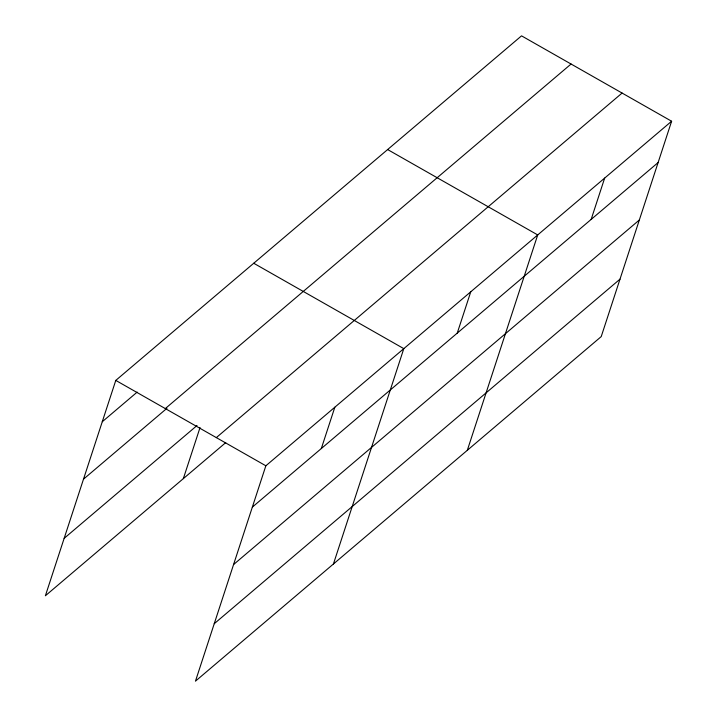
<?xml version="1.0" encoding="UTF-8"?>
<svg xmlns="http://www.w3.org/2000/svg" width="717" height="717" viewBox="0 0 717 717"><rect width="100%" height="100%" fill="white"/><g stroke="black" fill="none" stroke-linecap="round" stroke-linejoin="round"><path stroke-width="1.08" d="M671.614 121.236L265.855 465.79L195.463 681.15L601.222 336.596L671.614 121.236L521.537 35.85L115.778 380.404L45.386 595.764L225.721 442.64M183.346 478.615L200.034 427.574M321.324 448.546L334.83 407.211M333.423 564.001L403.805 348.641L253.737 263.256M457.249 333.118L470.764 291.783M467.323 450.294L537.714 234.934L387.637 149.557M591.158 219.411L604.664 178.085M102.271 421.739L137.18 392.091M165.304 408.582L571.064 64.028M83.495 479.171L166.953 408.296M64.154 538.342L197.005 425.531M216.328 437.612L622.087 93.058M252.339 507.116L658.107 162.562M233.572 564.548L639.331 219.994M214.231 623.718L619.99 279.164M115.778 380.404L265.855 465.79"/></g></svg>
